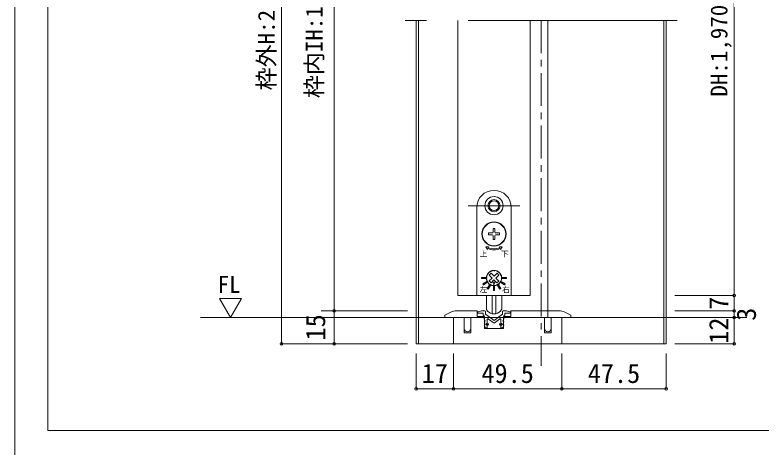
# Model space of a CAD drawing. Units: millimetres on the paper, enlarged 10 times, with parts at other scales. Extents: x -2000 to 2000, y -1385 to 1385.
# Drawn here: x -2000 to -865, y -92 to 564 of the extents above; entities that cross this region are included whole.
import ezdxf
from ezdxf.enums import TextEntityAlignment as Align

# ---------------------------------------------------------------- set-up
doc = ezdxf.new("R2010")
doc.units = ezdxf.units.MM
doc.header["$LTSCALE"] = 10
doc.header["$PDMODE"] = 32
doc.header["$PDSIZE"] = 4
for name, pattern in [('CHAIN1', [8, 5, -1, 1, -1]), ('USER1', [19.05, 12.7, -6.35]), ('USER4', [50.8, 31.75, -6.35, 6.35, -6.35])]:
    doc.linetypes.add(name, pattern=pattern)
doc.layers.add('1-1_0', color=7, linetype='Continuous', lineweight=20)
doc.layers.add('2-0_18', color=7, linetype='Continuous', lineweight=20)
doc.styles.add('ＭＳ ゴシック', font='')
doc.styles.get('ＭＳ ゴシック').set_extended_font_data('MS Gothic')

msp = doc.modelspace()

# ---------------------------------------------------------------- linework, layer by layer
at = {"layer": '1-1_0'}
msp.add_lwpolyline([(-2000, -1385), (2000, -1385), (2000, 1385), (-2000, 1385)], close=True, dxfattribs=at)
msp.add_lwpolyline([(380, -67.5), (-1950, -67.5), (-1950, 1335)], dxfattribs=at)
at = {"layer": '2-0_18', "color": 4, "lineweight": 9}
for p, q in [((-1594.61, 1048.25), (-1594.61, 64.44)), ((-1514.45, 928.25), (-1514.45, 114.44)), ((-906.39, 137.77), (-996.53, 137.77)), ((-906.39, 137.77), (-906.39, 114.44)), ((-1534.45, 114.44), (-1403.2, 114.44)), ((-1514.45, 114.44), (-1514.45, 64.44)), ((-906.39, 114.44), (-996.53, 114.44)), ((-906.39, 114.44), (-906.39, 104.44)), ((-1389.86, 104.44), (-1717.8, 104.44)), ((-906.39, 104.44), (-996.53, 104.44)), ((-906.39, 104.44), (-906.39, 64.44)), ((-1594.61, 64.44), (-1412.95, 64.44)), ((-1534.45, 64.44), (-1403.2, 64.44)), ((-906.39, 64.44), (-996.53, 64.44)), ((-1389.86, -3.87), (-1389.86, 49.52)), ((-1333.2, -3.87), (-1333.2, 49.52)), ((-1168.2, -3.87), (-1168.2, 49.52)), ((-1009.86, -3.87), (-1009.86, 49.52)), ((-1389.86, -3.87), (-1333.2, -3.87)), ((-1333.2, -3.87), (-1168.2, -3.87)), ((-1168.2, -3.87), (-1009.86, -3.87))]:
    msp.add_line(p, q, dxfattribs=at)
at = {"layer": '2-0_18', "linetype": 'USER4'}
msp.add_line((-993.2, 556.1), (-1406.53, 556.1), dxfattribs=at)
at = {"layer": '2-0_18'}
for p, q in [((-1389.86, 556.1), (-1389.86, 64.44)), ((-1386.53, 556.1), (-1386.53, 64.44)), ((-1326.53, 556.1), (-1326.53, 137.77)), ((-1216.53, 556.1), (-1216.53, 137.77)), ((-1189.86, 556.1), (-1189.86, 104.44)), ((-1013.2, 556.1), (-1013.2, 64.44)), ((-1009.86, 556.1), (-1009.86, 64.44)), ((-1326.53, 137.77), (-1216.53, 137.77)), ((-1297.36, 114.44), (-1330.84, 114.44)), ((-1297.36, 114.44), (-1297.36, 106.1)), ((-1290.64, 114.41), (-1295.75, 113.28)), ((-1290.42, 114.44), (-1285.31, 114.44)), ((-1252.64, 114.44), (-1257.75, 114.44)), ((-1252.42, 114.41), (-1247.31, 113.28)), ((-1245.7, 114.44), (-1245.7, 106.1)), ((-1170.56, 114.44), (-1245.7, 114.44)), ((-887.07, 104.44), (-1389.86, 104.44)), ((-1346.53, 107.77), (-1335.31, 113.38)), ((-1346.53, 104.44), (-1346.53, 107.77)), ((-1333.2, 104.44), (-1346.53, 104.44)), ((-1333.2, 104.44), (-1333.2, 64.44)), ((-1316.86, 104.44), (-1333.2, 104.44)), ((-1316.86, 104.44), (-1316.86, 81.1)), ((-1306.86, 104.44), (-1306.86, 81.1)), ((-1286.2, 104.44), (-1306.86, 104.44)), ((-1286.2, 106.1), (-1297.36, 106.1)), ((-1296.53, 112.1), (-1296.53, 112.3)), ((-1295.53, 111.1), (-1292.09, 111.1)), ((-1292.09, 111.1), (-1288.2, 111.1)), ((-1288.2, 108.19), (-1286.53, 106.94)), ((-1286.53, 102.89), (-1286.53, 106.94)), ((-1286.49, 102.66), (-1285.04, 98.8)), ((-1286.2, 106.1), (-1286.2, 87.77)), ((-1284.31, 113.44), (-1284.31, 109.44)), ((-1284.31, 109.44), (-1271.53, 99.85)), ((-1271.53, 99.85), (-1258.75, 109.44)), ((-1258.75, 113.44), (-1258.75, 109.44)), ((-1256.57, 102.66), (-1258.03, 98.77)), ((-1256.86, 106.1), (-1256.86, 87.77)), ((-1245.7, 106.1), (-1256.86, 106.1)), ((-1194.53, 104.44), (-1256.86, 104.44)), ((-1254.86, 108.19), (-1256.53, 106.94)), ((-1256.53, 102.89), (-1256.53, 106.94)), ((-1250.97, 111.1), (-1254.86, 111.1)), ((-1254.86, 108.19), (-1254.86, 111.1)), ((-1247.53, 111.1), (-1250.97, 111.1)), ((-1246.53, 112.3), (-1246.53, 112.1)), ((-1194.53, 81.1), (-1194.53, 104.44)), ((-1184.53, 81.1), (-1184.53, 104.44)), ((-1168.2, 104.44), (-1184.53, 104.44)), ((-1168.2, 64.44), (-1168.2, 104.44)), ((-1154.86, 107.77), (-1166.09, 113.38)), ((-1286.24, 97.94), (-1285, 93.8)), ((-1285.14, 89.28), (-1286.24, 92.94)), ((-1285.6, 98.8), (-1285.04, 98.8)), ((-1285.6, 93.8), (-1285, 93.8)), ((-1281.7, 89.47), (-1281.7, 101.31)), ((-1271.53, 95.69), (-1280.1, 102.11)), ((-1271.53, 95.69), (-1262.96, 102.11)), ((-1261.36, 89.44), (-1261.36, 101.31)), ((-1257.43, 98.77), (-1258.03, 98.77)), ((-1256.79, 97.91), (-1258.03, 93.77)), ((-1257.43, 93.77), (-1258.03, 93.77)), ((-1257.89, 89.24), (-1256.79, 92.91)), ((-1306.86, 81.1), (-1316.86, 81.1)), ((-1256.86, 87.77), (-1286.2, 87.77)), ((-1284.5, 88.8), (-1282.36, 88.8)), ((-1258.53, 88.77), (-1260.7, 88.77)), ((-1184.53, 81.1), (-1194.53, 81.1)), ((-1009.86, 64.44), (-1389.86, 64.44)), ((-1333.2, 64.44), (-1168.2, 64.44))]:
    msp.add_line(p, q, dxfattribs=at)
at = {"layer": '2-0_18', "linetype": 'CHAIN1'}
msp.add_line((-1199.86, 556.1), (-1199.86, 31.1), dxfattribs=at)
at = {"layer": '2-0_18', "color": 2, "linetype": 'USER1', "lineweight": 18}
msp.add_line((-1311.03, 274.44), (-1232.03, 274.44), dxfattribs=at)
at = {"layer": '2-0_18', "lineweight": 18}
for p, q in [((-1297.86, 271.44), (-1297.86, 137.77)), ((-1245.2, 137.77), (-1245.2, 271.44)), ((-1270.03, 239.77), (-1273.03, 239.77)), ((-1273.03, 234.27), (-1273.03, 239.77)), ((-1270.03, 234.27), (-1270.03, 239.77)), ((-1274.36, 229.94), (-1279.86, 229.94)), ((-1273.03, 223.1), (-1273.03, 228.6)), ((-1270.03, 223.1), (-1270.03, 228.6)), ((-1263.2, 232.94), (-1268.7, 232.94)), ((-1263.2, 229.94), (-1268.7, 229.94)), ((-1263.2, 232.94), (-1263.2, 229.94)), ((-1270.03, 223.1), (-1273.03, 223.1)), ((-1271.5, 167.26), (-1266.96, 171.69)), ((-1278.89, 160.05), (-1274.36, 164.47)), ((-1276.1, 157.18), (-1278.89, 160.05)), ((-1274.36, 164.47), (-1278.78, 169)), ((-1276.1, 157.18), (-1271.56, 161.61)), ((-1267.14, 157.07), (-1271.56, 161.61)), ((-1264.28, 159.87), (-1267.14, 157.07)), ((-1297.86, 137.77), (-1245.2, 137.77)), ((-1283.2, 117.32), (-1283.2, 137.77)), ((-1274.45, 137.77), (-1274.45, 110.26)), ((-1268.61, 137.77), (-1268.61, 110.26)), ((-1259.86, 137.77), (-1259.86, 117.32)), ((-1274.45, 110.26), (-1268.61, 110.26))]:
    msp.add_line(p, q, dxfattribs=at)
at = {"layer": '2-0_18', "color": 4, "lineweight": 9}
msp.add_lwpolyline([(-906.39, 72.16), (-906.39, 901.59), (-906.39, 928.25)], dxfattribs=at)
at = {"layer": '2-0_18', "lineweight": 18}
for points in [[(-1274.36, 232.94), (-1279.86, 232.94), (-1279.86, 229.94)], [(-1280.2, 210.49), (-1279.69, 211.73), (-1284.02, 211.73), (-1281.22, 208.03), (-1280.71, 209.26)], [(-1262.35, 209.26), (-1261.84, 208.03), (-1259.04, 211.73), (-1263.37, 211.73), (-1262.86, 210.49)], [(-1271.5, 167.26), (-1275.92, 171.8), (-1278.78, 169)], [(-1264.28, 159.87), (-1268.7, 164.4), (-1264.17, 168.82), (-1266.96, 171.69)]]:
    msp.add_lwpolyline(points, dxfattribs=at)
for points in [[(-1290.53, 163.6), (-1283.86, 163.6), (-1283.86, 165.27), (-1290.53, 165.27)], [(-1287.57, 154.21), (-1281.79, 157.55), (-1282.63, 158.99), (-1288.4, 155.66)], [(-1254.66, 155.66), (-1260.43, 158.99), (-1261.27, 157.55), (-1255.49, 154.21)], [(-1252.53, 165.27), (-1259.2, 165.27), (-1259.2, 163.6), (-1252.53, 163.6)], [(-1280.31, 147.56), (-1276.97, 153.34), (-1278.42, 154.17), (-1281.75, 148.4)], [(-1271.66, 154.1), (-1269.94, 158.08), (-1273.27, 158.12)], [(-1270.7, 152.1), (-1272.36, 152.1), (-1272.36, 145.44), (-1270.7, 145.44)], [(-1261.31, 148.4), (-1264.64, 154.17), (-1266.08, 153.34), (-1262.75, 147.56)]]:
    msp.add_lwpolyline(points, close=True, dxfattribs=at)
at = {"layer": '2-0_18'}
msp.add_lwpolyline([(-1672.1, 104.44), (-1655.61, 133.12), (-1688.8, 133.12)], close=True, dxfattribs=at)
for points in [[(-1288.2, 108.19), (-1288.2, 109.86), (-1288.2, 111.1)], [(-1168.2, 104.44), (-1154.86, 104.44), (-1154.86, 107.77)]]:
    msp.add_lwpolyline(points, dxfattribs=at)
at = {"layer": '2-0_18', "lineweight": 18}
for centre, radius in [((-1271.53, 274.44), 13.83), ((-1271.53, 274.44), 9.17), ((-1271.53, 274.44), 7.5), ((-1271.53, 231.44), 18.33), ((-1271.53, 231.44), 17.83)]:
    msp.add_circle(centre, radius, dxfattribs=at)
for centre, radius, start, end in [((-1271.53, 271.44), 26.33, 0, 180), ((-1274.36, 234.27), 1.33, 270, 360), ((-1274.36, 228.6), 1.33, 360, 90), ((-1268.7, 234.27), 1.33, 180, 270), ((-1268.7, 228.6), 1.33, 90, 180), ((-1271.53, 231.44), 24, 247.5, 292.5), ((-1271.53, 231.44), 22.67, 247.5, 292.5), ((-1271.53, 164.44), 11.67, 98.90298, 201.09702), ((-1271.53, 164.44), 11.17, 146.90028, 151.69834), ((-1277.62, 169.88), 3.33, 138.17431, 168.71996), ((-1271.53, 164.44), 11.5, 130.42431, 138.17431), ((-1276.83, 170.65), 3.33, 99.87866, 130.42431), ((-1271.53, 164.44), 11.17, 116.90028, 121.69834), ((-1274.08, 172.19), 3.33, 108.17431, 138.71996), ((-1271.53, 164.44), 11.5, 100.42431, 108.17431), ((-1273.01, 172.47), 3.33, 69.87866, 100.42431), ((-1272.97, 173.66), 2.33, 72.61143, 98.90298), ((-1271.53, 178.27), 2.5, 252.61143, 287.38857), ((-1271.53, 164.44), 11.17, 86.90028, 91.69834), ((-1269.86, 172.43), 3.33, 78.17431, 108.71996), ((-1270.09, 173.66), 2.33, 81.09702, 107.38857), ((-1271.53, 164.44), 11.67, 338.90298, 81.09702), ((-1271.53, 164.44), 11.5, 70.42431, 78.17431), ((-1268.79, 172.13), 3.33, 39.87866, 70.42431), ((-1271.53, 164.44), 11.17, 56.90028, 61.69834), ((-1266.08, 170.52), 3.33, 48.17431, 78.71996), ((-1271.53, 164.44), 11.5, 40.42431, 48.17431), ((-1265.31, 169.73), 3.33, 9.87866, 40.42431), ((-1271.53, 164.44), 11.17, 26.90028, 31.69834), ((-1279.56, 162.96), 3.33, 159.87866, 190.42431), ((-1279.52, 166.11), 3.33, 168.17431, 198.71996), ((-1271.53, 164.44), 11.5, 190.42431, 198.17431), ((-1271.53, 164.44), 11.5, 160.42431, 168.17431), ((-1271.53, 164.44), 11.17, 176.90028, 181.69834), ((-1279.29, 161.89), 3.33, 198.17431, 228.71996), ((-1280.24, 161.08), 2.33, 201.09702, 227.38857), ((-1279.22, 167.17), 3.33, 129.87866, 160.42431), ((-1283.51, 157.52), 2.5, 12.61143, 47.38857), ((-1271.53, 164.44), 11.17, 206.90028, 211.69834), ((-1271.53, 164.44), 11.17, 326.90028, 331.69834), ((-1259.55, 157.52), 2.5, 132.61143, 167.38857), ((-1263.84, 161.7), 3.33, 309.87866, 340.42431), ((-1263.77, 166.98), 3.33, 18.17431, 48.71996), ((-1262.82, 161.08), 2.33, 312.61143, 338.90298), ((-1271.53, 164.44), 11.5, 340.42431, 348.17431), ((-1271.53, 164.44), 11.5, 10.42431, 18.17431), ((-1271.53, 164.44), 11.17, 356.90028, 1.69834), ((-1263.54, 162.76), 3.33, 348.17431, 18.71996), ((-1263.5, 165.91), 3.33, 339.87866, 10.42431), ((-1278.79, 158.57), 2.33, 192.61143, 218.90298), ((-1277.75, 159.14), 3.33, 189.87866, 220.42431), ((-1271.53, 164.44), 11.67, 218.90298, 321.09702), ((-1271.53, 164.44), 11.5, 220.42431, 228.17431), ((-1276.98, 158.35), 3.33, 228.17431, 258.71996), ((-1271.53, 164.44), 11.17, 236.90028, 241.69834), ((-1274.27, 156.74), 3.33, 219.87866, 250.42431), ((-1271.53, 164.44), 11.5, 250.42431, 258.17431), ((-1273.2, 156.44), 3.33, 258.17431, 288.71996), ((-1271.53, 164.44), 11.17, 266.90028, 271.69834), ((-1270.05, 156.4), 3.33, 249.87866, 280.42431), ((-1271.53, 164.44), 11.5, 280.42431, 288.17431), ((-1268.98, 156.68), 3.33, 288.17431, 318.71996), ((-1271.53, 164.44), 11.17, 296.90028, 301.69834), ((-1266.23, 158.22), 3.33, 279.87866, 310.42431), ((-1271.53, 164.44), 11.5, 310.42431, 318.17431), ((-1265.44, 158.99), 3.33, 318.17431, 348.71996), ((-1264.27, 158.57), 2.33, 321.09702, 347.38857), ((-1281.53, 117.32), 1.67, 180, 210.56067), ((-1271.48, 123.26), 13.33, 210.56067, 257.16143), ((-1271.58, 123.26), 13.33, 282.83857, 329.43933), ((-1261.53, 117.32), 1.67, 329.43933, 360)]:
    msp.add_arc(centre, radius, start, end, dxfattribs=at)
at = {"layer": '2-0_18'}
for centre, radius, start, end in [((-1330.84, 104.44), 10, 90, 116.56505), ((-1290.42, 113.44), 1, 90, 102.52881), ((-1290.42, 113.44), 1, 90, 102.52881), ((-1290.42, 113.44), 1, 90, 102.52881), ((-1290.42, 113.44), 1, 90, 102.52881), ((-1285.31, 113.44), 1, 0, 90), ((-1257.75, 113.44), 1, 90, 180), ((-1252.64, 113.44), 1, 77.47119, 90), ((-1170.56, 104.44), 10, 63.43495, 90), ((-1295.53, 112.3), 1, 102.52881, 180), ((-1295.53, 112.1), 1, 180, 270), ((-1285.86, 102.89), 0.667, 180, 200.55605), ((-1285.86, 102.89), 0.667, 180, 200.55605), ((-1285.86, 102.89), 0.667, 180, 200.55605), ((-1285.86, 102.89), 0.667, 180, 200.55605), ((-1280.7, 101.31), 1, 53.1301, 180), ((-1262.36, 101.31), 1, 0, 126.8699), ((-1257.2, 102.89), 0.667, 339.44395, 0), ((-1257.2, 102.89), 0.667, 339.44395, 0), ((-1257.2, 102.89), 0.667, 339.44395, 0), ((-1247.53, 112.1), 1, 270, 0), ((-1247.53, 112.3), 1, 0, 77.47119), ((-1285.6, 98.14), 0.667, 90, 196.69924), ((-1285.6, 93.14), 0.667, 90, 196.69924), ((-1257.43, 98.1), 0.667, 343.30076, 90), ((-1257.43, 93.1), 0.667, 343.30076, 90), ((-1311.86, 87.77), 5, 180, 0), ((-1284.5, 89.47), 0.667, 196.69924, 270), ((-1282.36, 89.47), 0.667, 270, 0), ((-1260.7, 89.44), 0.667, 180, 270), ((-1258.53, 89.44), 0.667, 270, 343.30076), ((-1189.53, 87.77), 5, 180, 0)]:
    msp.add_arc(centre, radius, start, end, dxfattribs=at)
at = {"layer": '2-0_18', "color": 4}
for p in [(-906.39, 137.77), (-1514.45, 114.44), (-906.39, 114.44), (-906.39, 104.44), (-1594.61, 64.44), (-1514.45, 64.44), (-906.39, 64.44), (-1389.86, -3.87), (-1333.2, -3.87), (-1168.2, -3.87), (-1009.86, -3.87)]:
    msp.add_point(p, dxfattribs=at)
at = {"layer": '2-0_18'}
for p in [(-1281.7, 94.1), (-1261.36, 94.1)]:
    msp.add_point(p, dxfattribs=at)

# ---------------------------------------------------------------- texts
at = {"layer": '2-0_18', "style": 'ＭＳ ゴシック'}
for s, height, p in [('枠外H:2,036', 25.66, (-1597.11, 449.68)), ('枠内IH:1,985', 25.66, (-1524.5, 437.89)), ('DH:1,970', 25.66, (-908.89, 440.23)), ('7', 29.33, (-906.39, 116.1)), ('3', 29.33, (-864.47, 99.43)), ('15', 29.33, (-1519.45, 69.44)), ('12', 29.33, (-906.39, 64.44))]:
    msp.add_text(s, height=height, rotation=90, dxfattribs=at).set_placement(p, align=Align.BOTTOM_LEFT)
for s, height, p in [('上', 8.55, (-1293.61, 194.38)), ('下', 8.55, (-1261.29, 194.12)), ('FL', 25.66, (-1691.76, 134.23)), ('左', 8.55, (-1293.3, 140.2)), ('右', 8.55, (-1259.32, 140.12)), ('17', 29.33, (-1381.53, -3.87)), ('49.5', 29.33, (-1290.7, -3.87)), ('47.5', 29.33, (-1129.03, -3.87))]:
    msp.add_text(s, height=height, dxfattribs=at).set_placement(p, align=Align.BOTTOM_LEFT)

doc.saveas('drawing.dxf')
